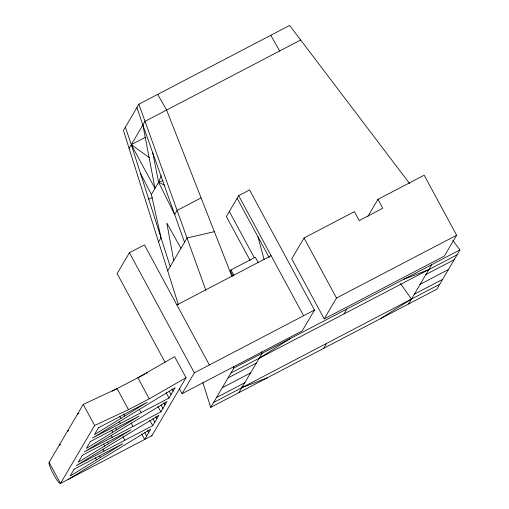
<?xml version="1.0" encoding="UTF-8"?>
<svg xmlns="http://www.w3.org/2000/svg" width="509" height="509" viewBox="0 0 509 509"><rect width="100%" height="100%" fill="white"/><g stroke="black" fill="none" stroke-linecap="round" stroke-linejoin="round"><path stroke-width="0.76" d="M242.233 386.146L241.864 387.693L267.238 377.831M161.251 175.618L158.623 182.267L151.389 194.546L161.029 237.748L158.573 241.909M409.586 183.526L289.621 25.45L138.868 104.224L123.445 130.425L178.385 304.783M129.108 148.386L145.027 121.339L300.666 40.007M209.364 364.972L144.435 244.886L129.42 252.731L117.127 273.607L165.075 362.281M186.027 377.71L151.911 435.672L60.507 483.435A12.025 1.813 62.4 0 1 53.738 474.732A12.025 1.813 62.4 0 1 49.118 462.376L83.241 404.407L117.095 388.609L128.484 409.675L149.258 398.821L186.027 377.71L174.638 356.644L137.869 377.754L149.258 398.821M167.69 270.833L187.019 237.996L214.365 231.684M128.484 409.675L94.629 425.473L60.507 483.435L49.118 462.376M179.422 388.812L182.063 393.699L302.193 330.92L314.479 310.045L249.55 189.959L238.651 195.647L226.365 216.522L250.072 260.373M258.298 262.746L255.314 257.223L230.978 269.942L230.329 271.049L232.937 275.878M152.764 425.664L158.865 415.306L76.204 465.671L152.764 425.664L149.831 420.23M160.895 411.857L166.99 401.499L84.335 451.865L160.895 411.857L157.955 406.424M169.02 398.051L175.115 387.693L92.46 438.058L169.02 398.051L166.08 392.611M182.063 393.699L194.349 372.823L314.479 310.045M377.939 199.35L382.762 208.27L359.208 220.575L354.385 211.661L304.038 237.97L291.746 258.846L324.214 318.895L444.344 256.116L456.63 235.241L424.162 175.198L377.939 199.35L367.962 216.3M202.862 382.482L210.707 407.372L233.841 368.077L459.964 249.913L452.768 240.426M238.976 392.604L262.103 353.31L261.524 351.834M324.214 318.895L336.5 298.013L456.63 235.241M323.769 348.29L326.663 343.378M344.008 313.907L346.903 308.995M408.568 303.981L431.696 264.686M459.964 249.913L436.83 289.207L210.707 407.372M259.215 358.221L290.372 338.536M380.299 318.749L411.457 299.069L400.488 283.5M68.079 479.478L150.734 429.119L144.639 439.471L141.699 434.037M170.216 266.538L131.309 144.645L145.243 137.366M201.1 197.899L177.1 210.44L174.682 214.55L158.623 182.267L152.662 152.554M176.903 304.929L271.119 255.696M112.215 391.16L144.842 374.109M146.236 373.383L147.629 372.652M77.572 414.046L78.946 413.327M67.411 431.308L68.785 430.589M59.279 445.114L60.654 444.395M230.946 372.989L457.069 254.824M228.057 377.901L256.32 363.133M425.918 274.51L454.181 259.736M222.274 387.724L250.536 372.957M420.135 284.334L448.397 269.56M216.49 397.548L244.759 382.781M414.351 294.157L442.614 279.384M213.602 402.46L439.725 284.296M162.988 180.568L158.623 182.267L164.948 185.384M403.433 279.454L428.807 269.598M148.698 199.121L152.331 197.721M125.373 127.148L131.309 144.645L149.392 157.631M270.775 35.299L279.683 50.976M157.714 94.381L166.621 110.059L232.015 276.648M180.969 248.271L166.818 223.082L173.741 260.551M304.038 237.97L336.5 298.013M238.651 195.647L303.587 315.739M237.118 198.256L269.21 257.611M229.33 211.483L254.284 257.63M230.978 269.942L233.968 275.464M131.309 144.645L155.003 188.406L142.876 124.998L136.94 107.501M129.42 252.731L194.349 372.823M171.985 389.105L173.085 391.147M169.217 391.198L171.056 394.596M163.853 402.912L164.961 404.954M161.092 405.005L162.925 408.403M155.729 416.725L156.829 418.761M152.961 418.818L154.8 422.209M139.288 409.23L141.127 412.627M147.604 430.531L148.704 432.567M144.836 432.625L146.668 436.022M131.163 423.036L133.002 426.434M123.617 414.033L124.718 416.069M119.755 416.4L120.856 418.436M119.252 421.439L120.353 423.482M123.038 436.843L124.87 440.24M115.486 427.84L116.586 429.876M111.63 430.207L112.731 432.243M111.127 435.252L112.228 437.288M107.723 442.327L108.462 443.689M83.241 404.407L94.629 425.473M103.499 444.013L104.6 446.056M102.996 449.059L104.097 451.095M99.599 456.134L100.33 457.496M95.374 457.82L96.475 459.862M140.452 173.289L151.389 194.546M138.868 104.224L205.852 290.327M233.3 366.582L233.841 368.077M142.876 124.998L184.519 242.246M257.955 236.793L264.177 259.781M151.911 435.672A12.025 1.813 62.4 0 1 151.434 435.787M74.174 469.126L70.108 476.03L122.841 443.695L74.174 469.126M82.299 455.32L78.24 462.223L130.966 429.882L82.299 455.32M90.43 441.507L86.365 448.416L139.097 416.076L90.43 441.507M98.555 427.7L94.489 434.603L147.222 402.269L98.555 427.7"/></g></svg>
